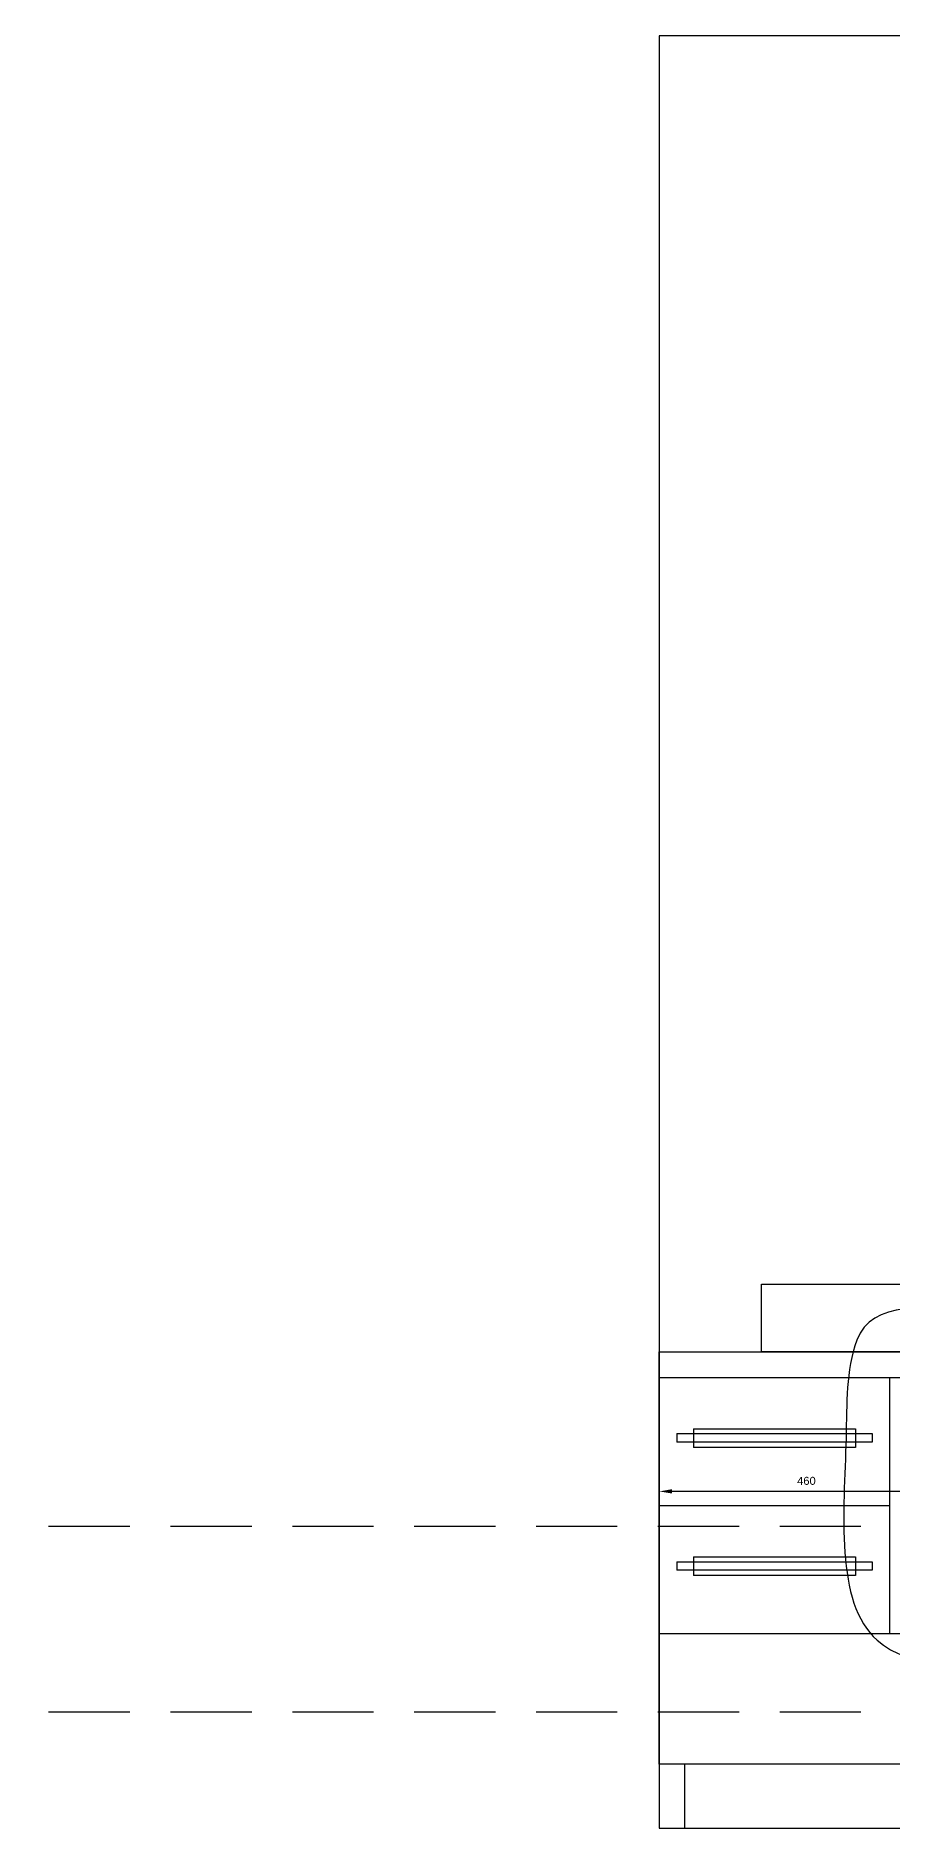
# Model space of a CAD drawing. Header units: millimetres. Extents: x -92220 to 11040, y -5929 to 27498.
# Drawn here: x -12184 to -10845, y 0 to 2800 of the extents above; entities that cross this region are included whole.
import ezdxf

# ---------------------------------------------------------------- set-up
doc = ezdxf.new("R2010")
doc.units = ezdxf.units.MM
doc.linetypes.add('DASHED', pattern=[19.05, 12.7, -6.35])
doc.layers.add('01 Черновое', color=254, linetype='Continuous')
doc.layers.add('12 Канализация 1', color=7, linetype='Continuous')
doc.layers.add('100 noprint', color=1, linetype='Continuous', plot=False)
doc.styles.get("Standard").update_dxf_attribs({"font": 'arial.ttf'})
doc.dimstyles.new('ISO-25', dxfattribs={"dimtxt": 2.5, "dimasz": 2.5, "dimexe": 1.25, "dimexo": 0.625, "dimtad": 1, "dimtxsty": 'Standard', "dimcen": 2.5, "dimadec": 0, "dimazin": 0, "dimtfac": 1, "dimtmove": 0, "dimatfit": 3, "dimfxl": 1, "dimarcsym": 0})

# ---------------------------------------------------------------- blocks, each defined once
blk = doc.blocks.new('*D71')
at = {"layer": '12 Канализация 1', "color": 0, "lineweight": -2}
for p, q in [((-11209.3, 563.4), (-11209.3, 516.1)), ((-10749.3, 558.6), (-10749.3, 516.1)), ((-10769.3, 526.1), (-11189.3, 526.1))]:
    blk.add_line(p, q, dxfattribs=at)
at = {"layer": '12 Канализация 1', "color": 0}
for points in [[(-11189.3, 529.5), (-11189.3, 522.8), (-11209.3, 526.1)], [(-10769.3, 522.8), (-10769.3, 529.5), (-10749.3, 526.1)]]:
    blk.add_solid(points, dxfattribs=at)
at = {"layer": 'Defpoints', "color": 0}
for p in [(-11209.3, 563.4), (-10749.3, 558.6), (-11209.3, 526.1)]:
    blk.add_point(p, dxfattribs=at)
at = {"layer": '12 Канализация 1', "color": 0, "insert": (-10979.3, 542.5), "char_height": 12.5, "attachment_point": 5}
blk.add_mtext('460', dxfattribs=at)

msp = doc.modelspace()

# ---------------------------------------------------------------- linework, layer by layer
at = {"layer": '01 Черновое', "lineweight": -2}
for p, q in [((-11209.3, 100), (-11209.3, 744.2)), ((-11209.3, 744.2), (-10289.3, 744.2)), ((-11209.3, 704.2), (-10289.3, 704.2)), ((-10849.3, 704.2), (-10849.3, 304.2)), ((-11182.1, 616.3), (-10876.5, 616.3)), ((-11182.1, 616.3), (-11182.1, 602.8)), ((-11155.8, 623.8), (-10902.7, 623.8)), ((-11155.8, 623.8), (-11155.8, 594.8)), ((-10902.7, 623.8), (-10902.7, 594.8)), ((-10876.5, 616.3), (-10876.5, 602.8)), ((-10876.5, 602.8), (-11182.1, 602.8)), ((-10902.7, 594.8), (-11155.8, 594.8)), ((-11209.3, 504.2), (-10849.3, 504.2)), ((-11155.8, 423.8), (-11155.8, 394.8)), ((-11155.8, 423.8), (-10902.7, 423.8)), ((-10902.7, 423.8), (-10902.7, 394.8)), ((-11182.1, 416.3), (-11182.1, 402.8)), ((-11182.1, 416.3), (-10876.5, 416.3)), ((-10876.5, 402.8), (-11182.1, 402.8)), ((-10902.7, 394.8), (-11155.8, 394.8)), ((-10876.5, 416.3), (-10876.5, 402.8)), ((-11209.3, 304.2), (-10289.3, 304.2)), ((-10289.3, 100), (-11209.3, 100))]:
    msp.add_line(p, q, dxfattribs=at)
at = {"layer": '01 Черновое', "lineweight": -2, "flags": 128}
for points in [[(-9439.3, 2800), (-11209.3, 2800), (-11209.3, 0), (-9439.3, 0)], [(-10449.3, 850), (-10449.3, 744.2), (-11049.3, 744.2), (-11049.3, 850)], [(-11209.3, 100), (-11209.3, 0), (-11169.3, 0), (-11169.3, 100)]]:
    msp.add_lwpolyline(points, close=True, dxfattribs=at)
at = {"layer": '100 noprint', "color": 2, "linetype": 'DASHED', "ltscale": 10}
for p, q in [((11013.5, 471.5), (-12184.1, 471.5)), ((11013.5, 181.3), (-12184.1, 181.3))]:
    msp.add_line(p, q, dxfattribs=at)
at = {"layer": '12 Канализация 1', "start_tangent": (0.336336, 0.941742), "end_tangent": (0.336336, 0.941742)}
msp.add_spline([(-10900.4, 762.4), (-10708.5, 808.5), (-10200.6, 767.2), (-9598.1, 597.2), (-9345.4, 395.5), (-9345.4, 179.3), (-9559.2, 179.3), (-9734.1, 227.9), (-10020.8, 252.1), (-10630.7, 252.1), (-10868.8, 293.5), (-10917.4, 609.3), (-10900.4, 762.4)], degree=3, dxfattribs=at)

# ---------------------------------------------------------------- dimensions: what is measured, and where the dimension line sits
at = {"layer": '12 Канализация 1'}
dim = msp.add_linear_dim(base=(-11209.3, 526.1), p1=(-10749.3, 558.6), p2=(-11209.3, 563.4), dimstyle='ISO-25', override={"dimtxt": 12.5, "dimasz": 20, "dimexe": 10, "dimexo": 0, "dimgap": 10, "dimdec": 0}, dxfattribs=at)
dim.commit()
dim.dimension.update_dxf_attribs({"geometry": '*D71', "text_midpoint": (-10979.3, 526.1), "dimtype": 160})

doc.saveas('drawing.dxf')
